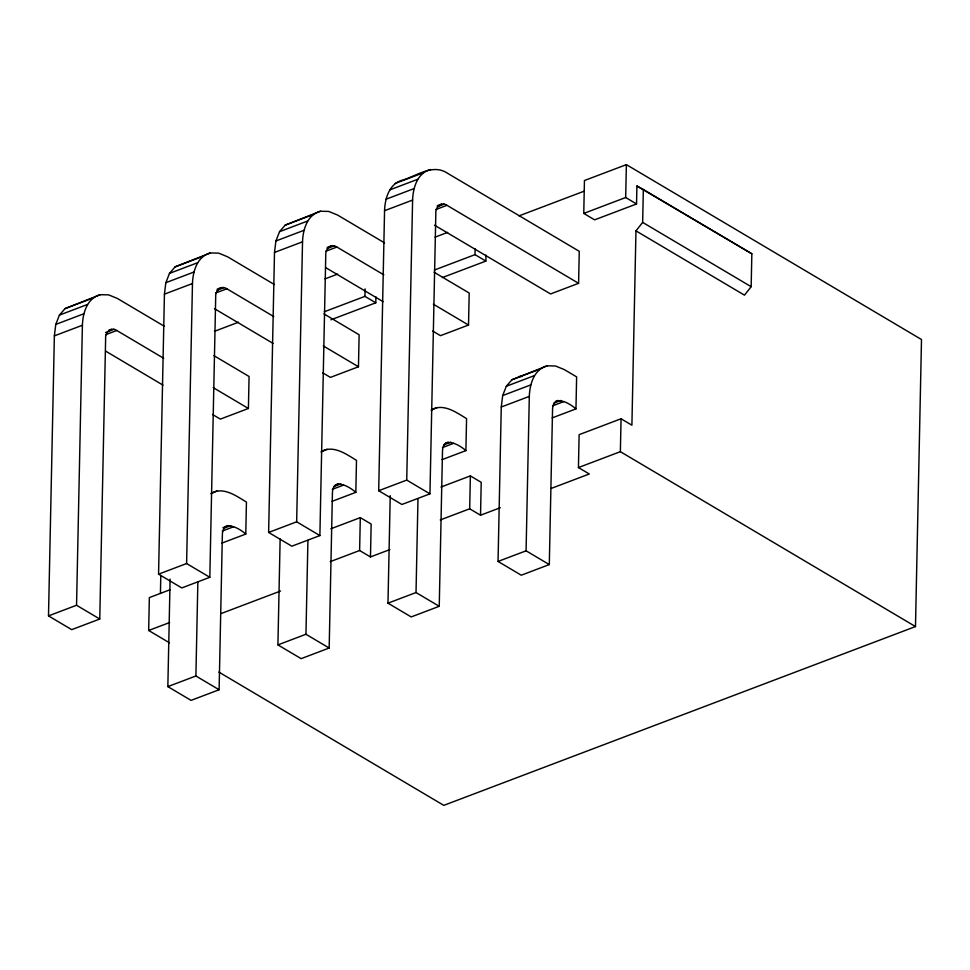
<?xml version="1.0" encoding="UTF-8"?>
<svg xmlns="http://www.w3.org/2000/svg" width="970" height="970" viewBox="0 0 970 970"><rect width="100%" height="100%" fill="white"/><g stroke="black" fill="none" stroke-linecap="round" stroke-linejoin="round"><path stroke-width="1.45" d="M163.7 358.294L116.788 330.491C110.883 326.296 104.869 332.965 105.621 339.015L99.764 619.018L71.719 629.651L48.5 615.889L54.368 335.875L55.775 324.416L59.425 315.117L65.038 308.606L100.286 294.686L108.604 294.868L117.455 298.493L164.367 326.296M99.764 619.018L76.545 605.256L82.401 325.253C82.802 313.104 87.057 298.19 100.286 294.686M169.459 642.807L148.665 630.476L149.356 597.593L170.32 589.639M273.758 316.572L226.847 288.769C220.942 284.574 214.928 291.242 215.692 297.281L209.823 577.295L181.778 587.929L158.559 574.167L164.427 294.152L165.846 282.694L169.483 273.394L175.097 266.871L210.357 252.964L218.674 253.146L227.526 256.771L274.437 284.574M160.426 593.482L160.802 575.416M211.399 493.124C223.609 486.552 236.231 495.937 246.441 502.072L245.774 534.058C238.753 527.813 222.288 518.865 222.348 535.319L219.111 689.743L191.066 700.376L167.846 686.614L170.102 579.114M209.823 577.295L186.604 563.534L192.472 283.531C192.872 271.382 197.116 256.468 210.357 252.964M219.111 689.743L195.891 675.981L197.856 582.121M212.539 414.481L220.36 419.113L248.405 408.479L249.072 376.493L213.885 355.638M383.829 274.837L336.917 247.047C331.012 242.852 324.998 249.508 325.75 255.559L319.882 535.573L291.849 546.195L268.629 532.445L274.498 252.43L275.904 240.972L279.554 231.672L285.168 225.149L320.415 211.242L328.733 211.424L337.584 215.049L384.496 242.852M321.47 451.402C333.668 444.83 346.302 454.215 356.499 460.35L355.832 492.336C348.812 486.091 332.346 477.143 332.407 493.597L329.169 648.021L301.137 658.654L277.917 644.892L280.136 538.908M319.882 535.573L296.662 521.812L302.531 241.809C302.931 229.66 307.187 214.746 320.415 211.242M329.169 648.021L305.95 634.259L307.926 540.387M322.61 372.759L330.418 377.391L358.463 366.757L359.13 334.771L323.956 313.916M389.831 549.602L370.467 556.938L359.615 550.511L360.307 517.616L330.867 528.783M375.911 296.82L375.79 302.798L364.938 296.359L365.096 288.89M370.467 556.938L371.158 524.055L360.307 517.616M578.593 283.313L446.976 205.325C441.071 201.129 435.057 207.786 435.821 213.837L429.952 493.851L401.907 504.473L378.688 490.723L384.557 210.708C384.957 198.559 389.2 183.645 402.441 180.153C416.918 175.897 432.753 163.275 447.643 173.327L579.26 251.315L578.593 283.313L550.548 293.946L434.572 225.222M431.529 409.679C443.739 403.108 456.361 412.492 466.57 418.616L465.891 450.613C458.883 444.369 442.417 435.421 442.478 451.862L439.24 606.298L411.195 616.932L387.976 603.17L390.231 495.67M429.952 493.851L406.733 480.089L412.602 200.075C413.002 187.938 417.245 173.024 430.486 169.52M439.24 606.298L416.021 592.537L417.985 498.665M432.668 331.037L440.489 335.668L468.522 325.035L469.201 293.049L434.014 272.194M500.302 507.722L480.526 515.216L469.686 508.789L470.365 475.894L440.938 487.061M485.982 255.086L485.861 261.075L475.009 254.637L475.13 248.66M480.526 515.216L481.217 482.332L470.365 475.894M575.962 408.891C568.941 402.647 552.476 393.699 552.536 410.14L549.299 564.576L521.266 575.21L498.046 561.448L501.272 407.012L502.69 395.554L506.328 386.254L511.954 379.731L547.201 365.823L555.519 366.005L564.37 369.631L576.629 376.893L575.962 408.891L552.124 417.924M549.299 564.576L526.079 550.814L529.317 396.39C529.717 384.241 533.973 369.327 547.201 365.823M551.154 488.443L589.287 473.99L578.435 467.564L579.126 434.669L621.055 418.773L631.906 425.212L635.968 230.86L642.649 222.397L643.34 189.502L636.914 186.01L636.538 203.955L594.61 219.85L583.758 213.412L584.449 180.529L626.377 164.633L921.5 339.524L915.486 626.559L443.787 805.367L218.868 672.089M915.486 626.559L620.363 451.668L621.055 418.773M636.538 203.955L625.686 197.516L626.377 164.633M635.968 230.86L744.475 295.159L751.156 286.696L751.847 253.8L643.34 189.502M210.999 493.73L217.013 491.002M321.07 452.008L327.072 449.268M431.129 410.286L437.143 407.545M65.038 308.606L93.084 297.972M175.097 266.871L203.142 256.25M285.168 225.149L313.201 214.528M395.226 183.427L423.272 172.805M59.425 315.117L87.458 304.483M169.483 273.394L197.528 262.761M279.554 231.672L307.587 221.039M389.613 189.938L417.658 179.317M55.775 324.416L83.82 313.783M165.846 282.694L193.879 272.061M275.904 240.972L303.95 230.339M385.975 199.25L414.008 188.617M54.368 335.875L82.401 325.253M164.427 294.152L192.472 283.531M274.498 252.43L302.531 241.809M384.557 210.708L412.602 200.075M108.519 330.346L111.32 329.279M217.183 289.145L221.39 287.556M327.242 247.423L331.449 245.834M437.3 205.701L441.508 204.112M105.56 332.528L113.975 329.339M217.025 290.272L224.034 287.617M327.084 248.55L334.092 245.883M437.155 206.828L444.163 204.161M105.572 334.747L116.788 330.491M215.631 293.013L226.847 288.769M325.702 251.291L336.917 247.047M435.76 209.569L446.976 205.325M324.986 278.887L337.596 274.098M435.045 237.165L447.655 232.376M214.515 331.303L238.523 322.198M519.035 215.873L584.001 191.235M324.295 311.77L364.938 296.359M434.354 270.048L475.009 254.637M583.758 213.412L625.686 197.516M330.94 319.797L375.79 302.798M442.405 277.541L485.861 261.075M511.954 379.731L539.987 369.109M506.328 386.254L534.373 375.62M502.69 395.554L530.736 384.92M501.272 407.012L529.317 396.39M225.234 526.649L228.047 525.582M335.305 484.927L338.106 483.86M445.363 443.205L448.164 442.138M555.434 401.471L558.235 400.416M222.942 527.692L225.743 526.625M223.682 528.298L230.69 525.643M333.741 486.576L340.749 483.921M443.811 444.854L450.82 442.199M553.87 403.132L560.878 400.464M222.288 531.051L233.503 526.795M332.358 489.329L343.574 485.073M442.417 447.594L453.633 443.351M552.488 405.872L563.703 401.628M221.936 543.091L245.774 534.058M331.995 501.369L355.832 492.336M442.065 459.647L465.891 450.613M48.5 615.889L76.545 605.256M158.559 574.167L186.604 563.534M268.629 532.445L296.662 521.812M378.688 490.723L406.733 480.089M148.665 630.476L169.629 622.534M330.188 561.666L359.615 550.511M440.247 519.944L469.686 508.789M578.435 467.564L620.363 451.668M221.221 613.513L280.536 591.033M167.846 686.614L195.891 675.981M277.917 644.892L305.95 634.259M387.976 603.17L416.021 592.537M498.046 561.448L526.079 550.814M519.168 376.457L521.933 376.518M751.847 253.8L636.914 186.01M642.649 222.397L751.156 286.696M433.347 304.192L468.522 325.035M325.811 267.708L383.15 301.694M323.277 345.914L358.463 366.757M214.443 308.666L273.091 343.416M213.218 387.636L248.405 408.479M105.694 351.152L163.021 385.138"/></g></svg>
